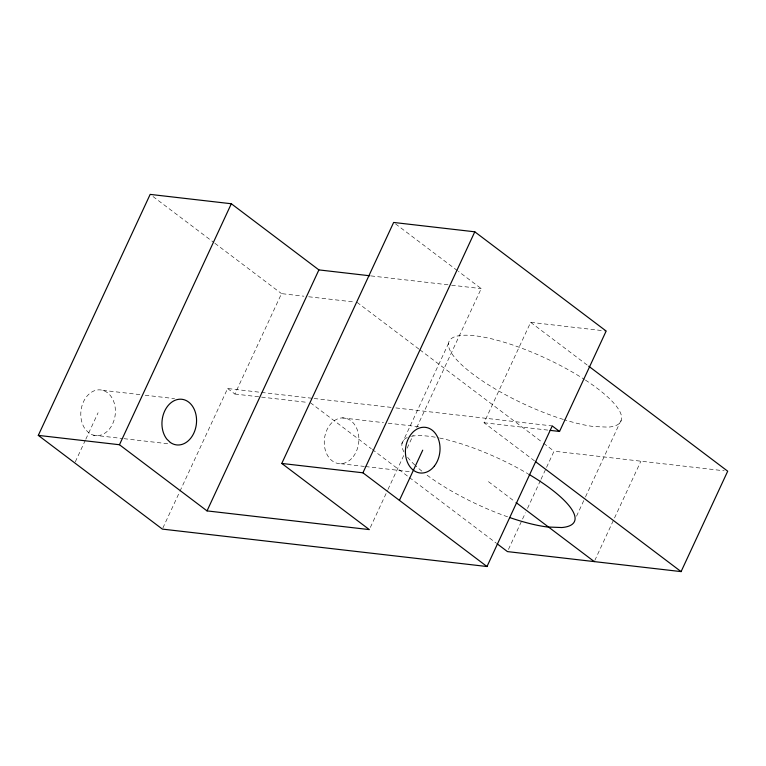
<?xml version="1.0" encoding="UTF-8"?>
<svg xmlns="http://www.w3.org/2000/svg" width="766" height="766" viewBox="0 0 766 766"><rect width="100%" height="100%" fill="white"/><g stroke="black" fill="none" stroke-linecap="round" stroke-linejoin="round"><path stroke-width="0.57" stroke-dasharray="3.83 2.87" d="M75.288 461.869L85.304 440.306M85.802 439.224L98.096 412.74M162.861 528.023L179.426 492.337M179.933 491.255L227.617 388.525L312.921 398.358M227.617 388.525L234.913 394.04L281.524 293.627L303.939 296.212M401.891 443.84L448.503 343.427M370.351 527.429L387.491 490.527M387.989 489.436L404.113 454.698M407.139 448.187L413.18 435.165M416.714 427.562L481.211 288.61L458.365 271.356M534.496 460.864L484.045 422.755L530.656 322.342L606.155 331.046M508.452 549.433L525.495 512.722M527.496 508.404L540.528 480.33M541.026 479.248L546.043 468.457M546.541 467.375L554.057 451.184L724.176 470.793M576.52 516.246L585.033 497.89M585.54 496.808L621.619 419.069M594.77 560.52L640.883 461.189M371.022 275.913L450.408 285.067M451.595 285.201L481.211 288.61M308.66 296.758L354.658 302.053M314.108 398.492L391.12 407.368M395.859 407.924L552.248 425.944M234.913 394.04L308.047 402.466M484.045 422.755L548.925 430.233M102.826 390.334L140.465 394.672M145.167 395.218L174.571 398.607M342.345 417.901L383.507 422.65M388.209 423.186L418.791 426.719M93.366 435.145L122.771 438.535M123.939 438.669L169.813 443.954M340.793 463.708L364.319 466.427M365.487 466.561L410.183 471.712M530.656 322.342L587.771 365.487M395.543 223.892L457.417 270.637M357.023 302.331L418.897 349.066M419.845 349.784L542.634 442.547M543.592 443.265L554.057 451.184M153.018 196.546L213.944 242.573M214.892 243.291L281.524 293.627M488.449 481.661L515.145 501.826M310.412 402.744L371.328 448.761M372.286 449.479L408.45 476.806M409.408 477.524L496.023 542.96M507.599 516.82A94.773 25.326 24.9 0 1 425.714 474.144M421.884 471.138A94.773 25.326 24.9 0 1 415.603 465.728M414.799 464.981A94.773 25.326 24.9 0 1 407.56 457.235M403.969 451.921A94.773 25.326 24.9 0 1 410.308 436.534M411.438 436.285A94.773 25.326 24.9 0 1 438.43 437.807M439.598 438.037A94.773 25.326 24.9 0 1 527.764 473.656M585.425 380.08A94.773 25.326 24.9 0 1 608.338 427.131L593.889 426.566A94.773 25.326 24.9 0 1 564.513 419.816M563.383 419.462A94.773 25.326 24.9 0 1 449.24 341.052A94.773 25.326 24.9 0 1 584.391 379.409M89.21 433.144L85.668 429.755A22.98 17.235 -83.4 0 1 92.418 391.646A22.98 17.235 -83.4 0 1 115.321 413.563A22.98 17.235 -83.4 0 1 89.21 433.144M353.25 456.651A22.98 17.235 -83.4 0 0 346.797 418.552A22.98 17.235 -83.4 0 0 324.65 447.21A22.98 17.235 -83.4 0 0 353.25 456.651"/><path stroke-width="1.15" d="M38.3 435.385L119.458 444.74L207.031 510.893L369.346 529.603L281.773 463.449L393.638 222.456L474.796 231.811L606.155 331.046L559.544 431.459L552.248 425.944L486.994 566.524L162.363 529.105L38.3 435.385L150.165 194.392L231.322 203.746L318.895 269.9L369.844 275.779M119.458 444.74L231.322 203.746M207.031 510.893L318.895 269.9M281.773 463.449L362.931 472.804L474.796 231.811M399.421 500.37L422.727 450.159M496.981 543.678L507.446 551.597L681.089 571.608L727.7 471.195L588.728 366.205M550.103 430.368L559.544 431.459M535.453 461.592L681.089 571.608M516.092 502.544L594.272 561.602M362.931 472.804L486.994 566.524M528.779 474.25A94.773 25.326 24.9 0 1 561.737 527.544L547.278 526.979A94.773 25.326 24.9 0 1 509.907 517.615M170.368 442.499L166.825 439.11A22.98 17.235 -83.4 0 1 173.576 401.001A22.98 17.235 -83.4 0 1 196.479 422.918A22.98 17.235 -83.4 0 1 170.368 442.499M434.408 466.006A22.98 17.235 -83.4 0 0 427.955 427.907A22.98 17.235 -83.4 0 0 405.808 456.565A22.98 17.235 -83.4 0 0 434.408 466.006"/></g></svg>
